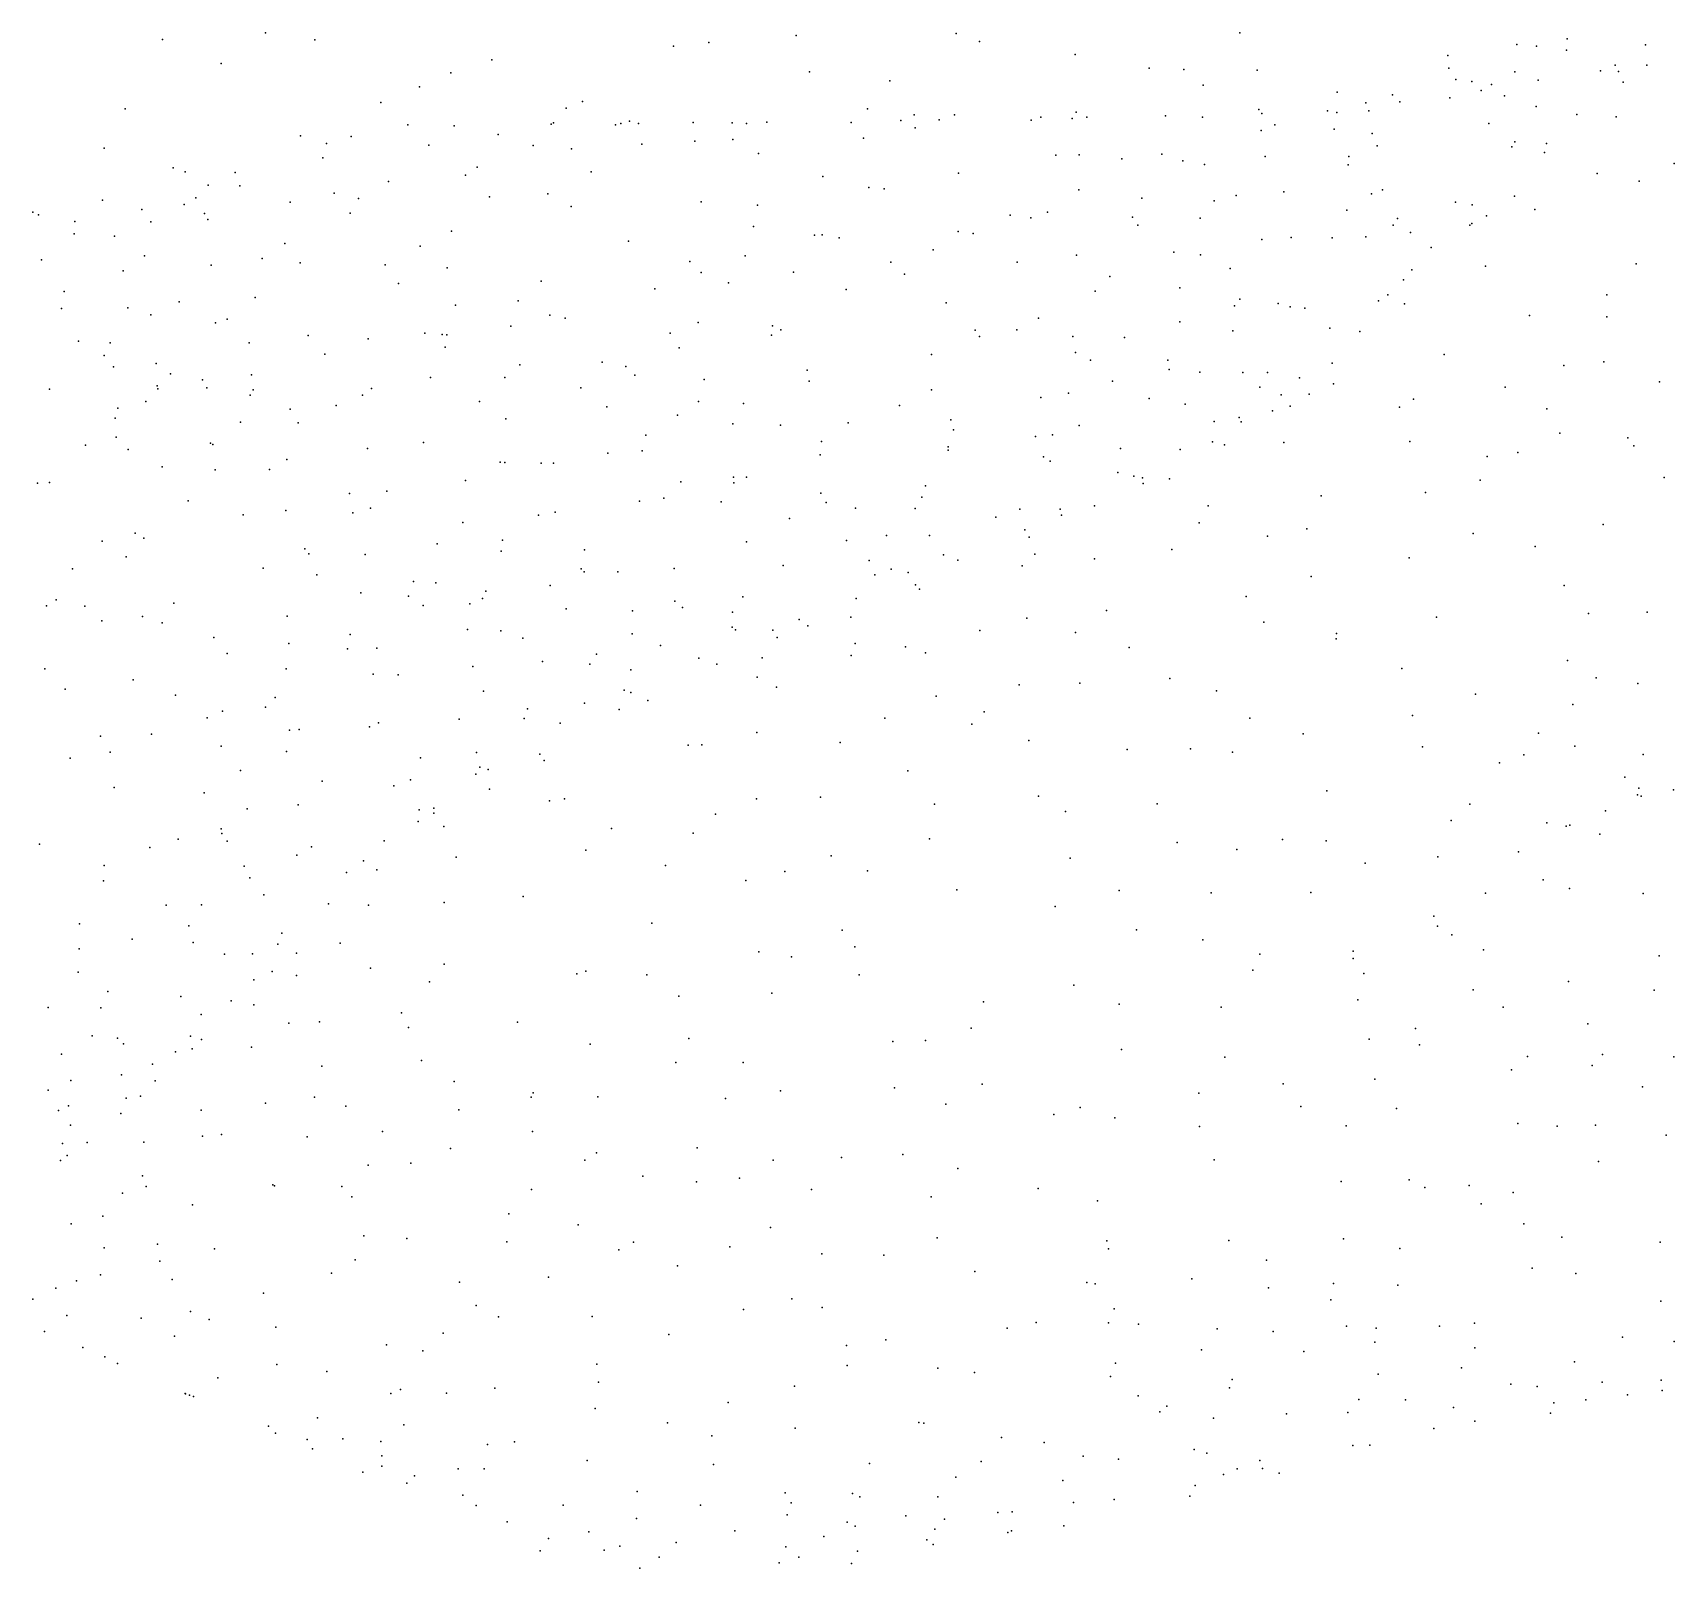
# Model space of a CAD drawing. Header units: metres. Extents: x -23.9 to 23.9, y -27.4 to 27.4.
# Drawn here: x -3.64 to 1.86, y -20.71 to -15.56 of the extents above; entities that cross this region are included whole.
import ezdxf

# ---------------------------------------------------------------- set-up
doc = ezdxf.new("R2010")
doc.units = ezdxf.units.M

msp = doc.modelspace()

# ---------------------------------------------------------------- linework, layer by layer
for p in [(-2.8628, -15.5652, 17.3145), (-0.5477, -15.5671, -5.8313), (0.402, -15.5647, 17.1987), (-3.2087, -15.5869, 17.5521), (-2.6973, -15.588, -5.9423), (-1.4953, -15.6098, -6.0172), (-1.3771, -15.5977, 16.9887), (-1.0845, -15.5736, 16.9113), (-0.4699, -15.5938, 16.984), (1.3313, -15.6037, 1.4752), (1.3969, -15.6091, 1.8296), (1.4976, -15.6226, 0.5876), (1.5002, -15.5852, 2.0762), (1.7627, -15.6049, 0.2143), (-3.0122, -15.6681, -5.8644), (-2.1049, -15.6558, 17.1807), (-0.1498, -15.6377, -5.5761), (1.1001, -15.6403, -3.2671), (1.6609, -15.6728, -0.487), (1.7666, -15.6736, 2.3417), (-2.2422, -15.6992, -5.9368), (-1.0401, -15.695, -5.8954), (-0.7701, -15.7259, -5.7768), (0.0982, -15.6837, -5.2813), (0.2144, -15.6879, 17.0271), (0.4607, -15.69, -4.8067), (1.1033, -15.6832, 17.2057), (1.1264, -15.7209, 1.6589), (1.1801, -15.7275, 1.9712), (1.3237, -15.6953, -2.2313), (1.4028, -15.7239, 17.2158), (1.6113, -15.6922, -0.9053), (1.6714, -15.6948, 17.2976), (1.6873, -15.7306, 0.0166), (-2.3474, -15.7457, 17.2305), (0.2797, -15.7397, -5.0002), (0.7287, -15.7638, -4.2701), (0.9141, -15.7725, -3.6982), (1.1063, -15.7824, -3.0319), (1.2113, -15.7579, -2.6909), (1.2457, -15.7377, 0.6947), (1.29, -15.776, 2.2677), (-3.3332, -15.82, 17.864), (-2.476, -15.7988, -5.8726), (-1.855, -15.8173, 17.087), (-1.8011, -15.7954, -5.8891), (-0.8456, -15.8194, 16.7455), (-0.6887, -15.8399, 0.7541), (-0.5537, -15.8391, -5.5978), (-0.146, -15.8307, 0.9096), (0.1532, -15.8428, 1.8553), (0.4667, -15.8221, 1.113), (0.4766, -15.8355, 1.3858), (0.6964, -15.8265, 1.5164), (0.7279, -15.832, 1.8652), (0.8248, -15.7993, -3.9366), (0.8354, -15.8257, 1.1192), (0.939, -15.7957, 17.0509), (1.3959, -15.8121, -1.8296), (1.5321, -15.8382, -1.1084), (-2.3862, -15.8737, 0.5478), (-2.2312, -15.8761, 0.7508), (-1.9056, -15.8712, 0.9168), (-1.8977, -15.8663, 0.4888), (-1.6896, -15.8726, 1.3727), (-1.6723, -15.8683, 0.8384), (-1.6436, -15.8613, 0.5524), (-1.6132, -15.8682, 17.0132), (-1.4293, -15.8651, 0.7315), (-1.2987, -15.8669, 1.1339), (-1.2509, -15.8691, 1.4841), (-1.1831, -15.864, 0.9186), (-0.8999, -15.8652, 1.4293), (-0.7334, -15.8584, 0.994), (-0.6861, -15.8828, 1.8067), (-0.6057, -15.856, 16.6963), (-0.2966, -15.857, 1.2056), (-0.264, -15.8477, 1.8659), (-0.1589, -15.8519, 1.6421), (-0.1108, -15.8479, 16.788), (0.2779, -15.8474, 1.6062), (0.474, -15.8926, -4.5135), (0.52, -15.8732, 2.1544), (0.7192, -15.8873, 16.9089), (1.2367, -15.8687, 0.3792), (1.6643, -15.846, 2.5258), (-3.4039, -15.9514, -5.7005), (-2.7462, -15.9101, 0.3319), (-2.659, -15.936, 0.5963), (-2.5762, -15.9121, 0.1536), (-2.316, -15.9409, 1.0429), (-2.0836, -15.9056, 1.11), (-1.9662, -15.942, -5.7861), (-1.838, -15.9532, 1.5843), (-1.6021, -15.9378, -5.7813), (-1.4242, -15.9275, 1.6659), (-1.2971, -15.9228, -5.7642), (-0.8591, -15.9182, 0.5964), (0.8466, -15.9022, 2.2927), (0.8625, -15.9435, -3.4849), (1.314, -15.947, 16.9526), (1.3239, -15.9298, 0.0877), (1.4305, -15.9359, 2.5422), (-2.6711, -15.9843, -5.7682), (-1.2112, -15.9687, 0.4445), (-0.2136, -15.9743, -5.3469), (-0.1355, -15.9742, 2.1425), (0.0066, -15.987, -5.0661), (0.141, -15.971, 16.704), (0.2111, -15.9942, 0.789), (0.2838, -16.0059, -4.6372), (0.4879, -15.9794, 0.8594), (0.7655, -16.0069, 0.7559), (0.7683, -15.979, -3.7206), (1.4237, -15.9664, -0.6086), (1.8583, -16.0027, 16.9312), (-3.1729, -16.0175, 0.3442), (-3.132, -16.0311, 0.6009), (-2.9643, -16.0324, 0.087), (-2.4507, -16.0628, 1.5484), (-2.1932, -16.0417, 1.635), (-2.1541, -16.0149, 0.1419), (-1.7721, -16.0307, 0.2239), (-0.9955, -16.0464, -5.5472), (-0.5407, -16.0347, 2.1316), (1.5997, -16.0362, 16.86), (1.7411, -16.0625, 2.8154), (-3.0968, -16.1178, -5.6812), (-3.0548, -16.0753, 0.9641), (-2.9492, -16.0778, 17.6705), (-2.6327, -16.1019, -0.0005), (-2.1125, -16.1143, -5.6642), (-1.9166, -16.1049, 17.0413), (-0.8412, -16.0837, 0.4068), (-0.7893, -16.0877, 2.1542), (-0.1372, -16.0913, 16.5176), (0.3907, -16.1102, 16.6016), (0.5501, -16.098, -4.0129), (0.8443, -16.1048, 0.3804), (0.8807, -16.0913, 16.7129), (1.3226, -16.1122, 16.7253), (-3.6425, -16.1654, 0.4703), (-3.4097, -16.1253, 0.8375), (-3.2773, -16.1575, 0.1161), (-3.1359, -16.1406, 1.2638), (-3.0671, -16.1709, -0.0896), (-2.7805, -16.1329, 1.5514), (-2.579, -16.1693, -5.6344), (-2.5515, -16.1204, 17.3866), (-1.8383, -16.1466, -5.6348), (-1.4028, -16.1311, 2.0486), (-1.2138, -16.1426, 0.2394), (-0.2419, -16.1656, -5.1084), (0.0736, -16.1195, 0.6056), (0.3169, -16.1282, -4.4238), (0.7615, -16.1591, -3.3369), (1.125, -16.1326, 2.6688), (1.1808, -16.1411, -0.2313), (1.3913, -16.1565, 2.8181), (-3.6244, -16.1754, 18.174), (-3.5022, -16.1968, 1.1612), (-3.2476, -16.1978, 17.9128), (-3.0568, -16.1908, 1.5503), (-1.2277, -16.2136, 2.2543), (-0.3668, -16.1761, 0.4231), (-0.2981, -16.1848, 2.4826), (0.0429, -16.1831, -4.7481), (0.0602, -16.21, 2.5825), (0.2696, -16.186, 0.459), (0.9165, -16.2091, -0.0018), (0.9315, -16.1868, -2.7053), (1.1731, -16.2098, -1.8439), (1.1803, -16.2039, -0.9586), (1.2292, -16.1779, -1.4293), (-3.5041, -16.2387, 0.1551), (-3.3691, -16.2468, 1.5106), (-2.7981, -16.2704, 17.6021), (-2.3442, -16.28, -5.5489), (-2.2392, -16.2297, 17.1919), (-1.646, -16.2634, 2.2188), (-1.0225, -16.2431, -5.3694), (-0.9974, -16.2414, 16.4889), (-0.9404, -16.2521, 0.1827), (-0.5418, -16.2309, 2.4939), (-0.4907, -16.2369, 16.4322), (0.4766, -16.2579, 0.2886), (0.5743, -16.2511, 16.4583), (0.712, -16.2518, 2.6696), (0.8243, -16.2486, -2.925), (0.9746, -16.2343, 16.5172), (-3.6134, -16.3256, 1.6235), (-3.2687, -16.3127, 1.7948), (-2.8737, -16.3209, -0.2047), (-2.7466, -16.3358, -5.5171), (-1.4404, -16.3309, -5.4243), (-1.2555, -16.3121, 0.0464), (-0.7672, -16.3332, 16.3971), (-0.6249, -16.2927, 0.2182), (-0.344, -16.3338, 2.6936), (-0.1448, -16.3097, 0.2504), (0.181, -16.2997, 0.2352), (0.2702, -16.3091, -4.2155), (1.0438, -16.2844, -0.3929), (-3.3397, -16.3631, -0.2235), (-3.0451, -16.3435, 1.9227), (-2.4621, -16.3422, 2.1054), (-2.2546, -16.352, -0.135), (-1.4028, -16.3684, 2.4874), (-1.0929, -16.3672, 2.579), (-0.7212, -16.3738, -5.1063), (-0.0336, -16.3818, 2.766), (0.3699, -16.3548, -3.9092), (0.9516, -16.3932, 16.2837), (0.9787, -16.3596, -2.1573), (1.2254, -16.3466, 16.3753), (1.7312, -16.3395, 16.4294), (-3.5379, -16.432, 1.9677), (-2.4177, -16.4052, 17.3332), (-1.9394, -16.3977, 2.3741), (-1.5587, -16.4226, -0.0841), (-1.3108, -16.4031, 16.5627), (-0.9171, -16.4253, 2.7397), (-0.0819, -16.4307, -0.005), (0.2013, -16.4196, 16.1578), (0.8984, -16.4434, -1.1518), (1.6321, -16.4431, 3.0575), (-3.5472, -16.4892, -0.2787), (-3.3245, -16.4864, 17.9672), (-3.1525, -16.4665, 2.2252), (-2.898, -16.4523, 2.1706), (-2.2267, -16.4779, 2.4312), (-2.016, -16.4631, 16.9972), (-0.5822, -16.4702, -4.8982), (0.3845, -16.4799, -3.6351), (0.4022, -16.4573, -0.1126), (0.5311, -16.4719, 16.1327), (0.5707, -16.4831, -3.2221), (0.6205, -16.4881, -0.2716), (0.8671, -16.463, -0.867), (0.9542, -16.4735, 3.0249), (-3.2475, -16.5098, -5.5593), (-3.0308, -16.5368, 2.4928), (-2.9917, -16.5244, -0.409), (-2.0411, -16.5477, -0.295), (-1.9097, -16.5116, -5.3712), (-1.8582, -16.5218, 2.6293), (-1.4127, -16.5356, -5.2209), (-1.1636, -16.5464, 2.8763), (-0.2727, -16.5218, -0.1712), (0.2012, -16.5332, -3.9321), (0.7037, -16.5551, -2.6374), (1.3734, -16.5127, 3.0813), (1.6329, -16.5167, 16.1626), (-3.4895, -16.5983, 4.9239), (-3.3839, -16.6034, 2.4821), (-2.9178, -16.6035, 2.7467), (-2.7197, -16.5788, -5.3429), (-2.5187, -16.5906, 2.6872), (-2.3285, -16.5712, -0.3654), (-2.2708, -16.5765, 17.1223), (-2.2558, -16.5774, -5.331), (-1.5069, -16.5716, 2.8315), (-1.1668, -16.5778, -0.2002), (-1.1354, -16.5608, -5.095), (-0.4849, -16.5614, 16.2168), (-0.4705, -16.5826, -4.6846), (-0.3447, -16.5603, 2.9432), (-0.1571, -16.5832, -4.4983), (0.0163, -16.5865, -4.2328), (0.3788, -16.5635, 2.9922), (0.8043, -16.5655, 16.0199), (-3.4038, -16.6468, 4.1962), (-2.6641, -16.6417, 17.3797), (-2.2614, -16.6188, 2.7896), (-1.4767, -16.6204, 16.5004), (-0.6306, -16.6428, 3.0161), (-0.1483, -16.636, 15.9208), (-0.0977, -16.6626, -0.4601), (0.1612, -16.6626, -0.5078), (1.087, -16.643, 15.9315), (1.6225, -16.6673, 3.1816), (-3.3721, -16.6839, 3.7486), (-3.2292, -16.6735, 4.4264), (-3.1815, -16.7078, 2.8826), (-2.9099, -16.7107, 3.1076), (-2.3096, -16.7198, 3.1792), (-2.0613, -16.72, -5.2232), (-2.0102, -16.6778, 3.0106), (-1.7346, -16.669, 16.6649), (-1.6552, -16.6835, 3.0238), (-1.6249, -16.7127, -5.1229), (-1.0477, -16.696, 16.1861), (0.1653, -16.6932, 15.6713), (0.268, -16.7023, -3.4585), (0.4129, -16.7035, -0.6194), (0.4951, -16.7036, -2.9601), (0.603, -16.7215, -1.4235), (0.7121, -16.6723, -1.9982), (1.489, -16.6799, 15.9124), (-3.5869, -16.759, 5.7449), (-3.2259, -16.7481, 17.7383), (-3.2242, -16.7576, 4.7686), (-3.0746, -16.7279, 4.1643), (-3.0598, -16.7551, 3.3196), (-2.904, -16.7615, -5.2973), (-2.5074, -16.7567, -5.2063), (-1.806, -16.7546, 3.232), (-1.3925, -16.7265, -5.022), (-1.0414, -16.7321, -4.8131), (-0.6308, -16.7613, -4.5386), (-0.1712, -16.7732, -4.259), (-0.0243, -16.732, -4.0397), (0.4701, -16.7521, 15.6003), (0.6347, -16.7757, 3.1888), (0.7169, -16.7419, 15.7129), (1.2913, -16.7531, 3.2103), (1.8095, -16.7348, 15.86), (-3.3584, -16.8232, 5.3409), (-3.2644, -16.801, 5.0069), (-2.9142, -16.7793, 17.4856), (-2.7801, -16.8259, 3.7496), (-2.6262, -16.8139, -0.6953), (-2.5379, -16.7794, 3.4142), (-2.1453, -16.8006, 3.4798), (-1.7191, -16.819, -0.5662), (-1.4115, -16.8003, 16.3451), (-1.2607, -16.8078, -0.4848), (-0.738, -16.8145, 15.9497), (-0.2646, -16.7873, 3.1892), (0.0992, -16.7907, -3.6562), (0.2194, -16.8101, 15.4532), (0.5117, -16.8318, -1.8145), (0.5413, -16.7787, -2.6769), (0.5709, -16.8158, -2.2622), (0.9373, -16.8195, 3.2268), (0.9842, -16.7933, 15.7035), (1.4311, -16.8253, 15.6955), (-3.3667, -16.857, -0.5335), (-2.9466, -16.8697, 4.6631), (-2.7533, -16.8716, 4.2756), (-2.0577, -16.8587, 16.7952), (-1.4823, -16.8462, 3.255), (-1.2964, -16.8755, -4.7684), (-1.1367, -16.8804, 3.2293), (-0.9103, -16.8725, -0.5507), (-0.5663, -16.8616, 15.7721), (-0.1361, -16.8813, 15.495), (0.3164, -16.8677, -3.0324), (0.3998, -16.8547, 3.2647), (0.4072, -16.8687, -1.382), (-3.3632, -16.9202, -5.3575), (-3.0477, -16.9398, -0.6745), (-2.3331, -16.9376, 3.825), (-1.5887, -16.9131, -4.8862), (-0.9998, -16.9352, -4.5189), (-0.5567, -16.8958, -0.6876), (-0.2827, -16.9178, -0.7996), (-0.2248, -16.9118, -3.9138), (0.3111, -16.9361, 15.2031), (0.5497, -16.9385, 15.2613), (0.9723, -16.9344, 15.4276), (1.4748, -16.9064, 3.3061), (1.7028, -16.9223, 15.5777), (-3.4665, -16.9465, 6.0474), (-3.3232, -16.961, 5.7203), (-3.0395, -16.9443, 4.9564), (-2.7916, -16.9946, -0.7527), (-2.5213, -16.9583, 4.1047), (-1.7161, -16.9736, 3.6094), (-1.6004, -16.9659, -0.7215), (-1.0041, -16.9797, 15.8182), (-0.5755, -16.9526, -4.2305), (-0.5745, -16.9643, 3.3504), (-0.2551, -16.986, 3.3927), (0.0023, -16.958, -3.328), (0.203, -16.9615, 3.3676), (0.3516, -16.946, -2.0903), (1.2312, -16.9853, 3.336), (1.334, -16.9719, 15.4735), (1.7228, -16.9492, 3.3442), (-3.2093, -17.0199, 17.5618), (-3.0319, -17.0292, -5.1831), (-2.85, -17.0285, 17.287), (-2.076, -17.0038, -4.9959), (-2.0607, -17.0055, 3.8233), (-1.9391, -17.0078, 16.616), (-1.8982, -17.0068, -0.814), (-0.2326, -17.0007, -3.5988), (-0.0069, -17.0386, -1.2093), (0.0471, -17.0513, -1.6772), (-3.6269, -17.0739, 6.3255), (-3.5865, -17.0718, 17.8134), (-2.4566, -17.1017, 4.5147), (-2.1932, -17.0651, -0.9077), (-1.4712, -17.0695, 16.1567), (-1.2946, -17.0548, 3.5664), (-1.2936, -17.0737, -0.8027), (-1.2508, -17.0544, 15.964), (-1.0019, -17.1075, -4.2477), (-0.6507, -17.0837, -0.9497), (0.0767, -17.0565, -1.9262), (0.0781, -17.0756, -2.1929), (0.1672, -17.0601, -2.521), (1.0246, -17.1053, 3.4044), (1.208, -17.0643, 15.259), (1.8249, -17.0549, 15.395), (-3.1219, -17.134, 5.7638), (-2.5811, -17.1089, 17.0368), (-2.5116, -17.1577, 4.7563), (-1.6099, -17.1345, -4.6037), (-1.5275, -17.1251, 3.8012), (-1.3357, -17.1371, -4.4193), (-0.9842, -17.139, 15.586), (-0.8856, -17.1587, -0.9978), (-0.6852, -17.1598, 3.543), (-0.6635, -17.1211, -3.9396), (-0.3351, -17.1613, 15.1293), (-0.1993, -17.1613, -1.678), (-0.085, -17.1501, -2.7098), (0.2966, -17.1498, 14.8552), (0.6752, -17.1166, 14.956), (-2.9384, -17.1803, 5.4237), (-2.7948, -17.1661, 5.1462), (-2.5707, -17.174, -0.8834), (-2.2015, -17.2064, 16.619), (-1.9486, -17.1811, 4.0332), (-1.8919, -17.1712, 16.398), (-1.1073, -17.1929, 3.7429), (-0.4156, -17.188, -3.2386), (-0.195, -17.1812, -1.9723), (0.2662, -17.2073, 3.5257), (1.6208, -17.2129, 15.1195), (-3.4101, -17.2689, -5.1687), (-3.2994, -17.2419, -0.7125), (-3.2706, -17.2586, 6.1008), (-2.069, -17.2655, -4.6868), (-1.2506, -17.2713, -4.131), (-0.9153, -17.2671, -3.8582), (-0.7822, -17.2497, -1.2545), (-0.6371, -17.2497, -3.4149), (-0.3178, -17.2305, -2.861), (-0.3032, -17.2549, -2.6162), (0.4948, -17.2524, 14.6196), (0.6266, -17.2271, 3.4845), (1.1851, -17.2435, 14.8958), (-3.3296, -17.3209, 17.4389), (-2.7311, -17.2943, 5.3577), (-2.7175, -17.3111, -4.9131), (-2.5286, -17.3132, 5.1362), (-2.2872, -17.2778, 4.739), (-2.0729, -17.3023, 4.4518), (-1.794, -17.2981, -1.1003), (-0.5907, -17.315, -1.626), (-0.2848, -17.3129, 14.8452), (-0.0843, -17.3285, 3.6618), (0.1741, -17.2965, 14.6669), (0.9702, -17.3251, 14.6537), (1.3928, -17.2872, 3.5243), (-3.5095, -17.3618, -0.6731), (-2.8706, -17.3596, 5.8159), (-2.6907, -17.3815, 16.8376), (-1.8046, -17.3617, 4.2387), (-1.7952, -17.3719, -4.3207), (-1.6827, -17.3712, 15.9725), (-1.4934, -17.3602, -4.1395), (-1.1281, -17.3508, -1.2972), (-0.8401, -17.3331, -1.4781), (-0.8203, -17.3817, -3.26), (-0.7656, -17.3628, 15.0703), (-0.7087, -17.3742, 3.8604), (-0.5428, -17.332, -2.8173), (-0.3267, -17.3518, 3.7145), (-2.3674, -17.4035, -1.0345), (-2.2926, -17.4084, -4.5949), (-2.1251, -17.4363, 4.8913), (-1.9091, -17.4172, 16.1366), (-0.684, -17.4156, -2.1914), (-0.6711, -17.4295, -2.4575), (0.6421, -17.3876, 14.4073), (1.4891, -17.4177, 14.6647), (-3.5972, -17.4852, 17.4427), (-3.565, -17.4655, 6.3966), (-3.4688, -17.4866, -5.0744), (-3.1699, -17.4765, -4.9802), (-2.5436, -17.4416, 5.451), (-2.384, -17.4536, 16.5021), (-2.3347, -17.4847, 5.2768), (-2.1783, -17.4784, 16.3027), (-2.1358, -17.4614, -4.3934), (-1.491, -17.4703, 4.2802), (-1.4658, -17.491, -3.8955), (-1.2637, -17.4558, -1.527), (-0.8835, -17.4612, -1.8597), (0.4239, -17.454, 14.2937), (-3.4118, -17.5358, 17.2386), (-3.2758, -17.5215, -0.8321), (-3.2089, -17.5425, 6.139), (-2.7902, -17.5198, -1.0045), (-1.8551, -17.4961, 4.6755), (-1.6334, -17.5022, 15.749), (-1.2984, -17.5065, 15.4096), (-1.0745, -17.5309, 15.1543), (-0.9017, -17.5237, -2.3394), (-0.3118, -17.5265, 14.503), (-0.0439, -17.5017, 14.4242), (0.4825, -17.5398, 3.7199), (1.0615, -17.5231, 3.6753), (1.5715, -17.5109, 3.6702), (1.7677, -17.5065, 14.5935), (-3.0357, -17.5918, 16.897), (-2.5791, -17.5822, -4.6975), (-2.1855, -17.5648, -1.1932), (-2.0745, -17.5693, -4.1664), (-2.0009, -17.594, 5.0912), (-1.6344, -17.5795, 4.5637), (-1.2994, -17.5574, -3.4843), (-1.2876, -17.5662, -1.8671), (-1.1625, -17.5675, -3.0493), (-1.1477, -17.5916, -2.0657), (-1.0451, -17.5523, -2.7705), (-0.4691, -17.5682, 3.9256), (-0.1483, -17.5751, 3.8399), (0.7255, -17.5959, 14.0263), (0.7264, -17.5779, 3.7089), (-2.9915, -17.6454, 5.999), (-2.7846, -17.6116, 16.6651), (-2.5877, -17.63, 16.4801), (-2.4901, -17.6274, 5.6298), (-1.7532, -17.6473, -1.3968), (-1.5395, -17.6181, 15.5011), (-0.9, -17.652, 4.2257), (-0.8871, -17.6114, 14.8605), (-0.7184, -17.6227, 14.6774), (-0.6508, -17.643, 4.0713), (0.0315, -17.6255, 14.1851), (-3.6025, -17.6969, 6.4971), (-2.7934, -17.6966, -4.7471), (-2.1679, -17.6884, 16.0334), (-1.9342, -17.672, 15.8226), (-1.776, -17.6815, -3.7736), (-1.639, -17.7006, -1.7728), (-1.4107, -17.6614, -3.145), (-1.3498, -17.6815, 15.2279), (-1.198, -17.6596, -2.3896), (0.9458, -17.6954, 13.9119), (1.5003, -17.6687, 14.1723), (-3.5345, -17.7646, 16.8676), (-3.307, -17.7331, -4.8996), (-2.5019, -17.7144, -4.4491), (-2.4187, -17.7174, -1.2946), (-1.6614, -17.7682, 4.8913), (-1.2152, -17.7245, 15.0214), (-1.1506, -17.7582, 4.467), (-0.3374, -17.7506, 4.0381), (-0.1336, -17.7443, 14.0309), (0.1682, -17.7289, 13.9525), (1.5969, -17.727, 3.8103), (1.7361, -17.7459, 14.1079), (-3.1644, -17.7852, 16.6143), (-2.8304, -17.7932, 16.4079), (-2.1329, -17.7712, -3.9705), (-1.7937, -17.8114, 15.4667), (-1.6386, -17.7758, -3.0091), (-1.5812, -17.8034, -2.2188), (-0.6156, -17.7881, 14.3006), (0.324, -17.7701, 3.9012), (1.1921, -17.7812, 13.8344), (1.5182, -17.8165, 13.8866), (-3.0586, -17.8612, 6.1182), (-3.0072, -17.8387, -4.7482), (-2.8627, -17.8252, -1.2523), (-2.4847, -17.8774, -4.229), (-2.2139, -17.8654, -1.5079), (-1.9959, -17.8629, 5.3088), (-1.9845, -17.8307, -3.7329), (-1.8756, -17.8786, -3.0393), (-1.678, -17.8334, -2.7106), (-0.7878, -17.8617, 4.3291), (-0.4538, -17.8411, 14.108), (0.4362, -17.8625, 13.5836), (0.9816, -17.8528, 13.6139), (-3.4158, -17.9228, -0.9207), (-3.2448, -17.9153, 6.2817), (-2.7831, -17.902, 5.9442), (-2.7505, -17.8998, -4.4956), (-2.5145, -17.8917, 5.7789), (-1.2164, -17.9105, 14.7087), (-0.4952, -17.8822, 4.2229), (0.6152, -17.9148, 13.4091), (1.404, -17.912, 13.5429), (-3.3841, -17.9766, 16.3725), (-3.0115, -17.9559, 16.1965), (-2.7932, -17.9741, 16.0365), (-2.1558, -17.9775, 15.5569), (-1.944, -17.9832, -2.4875), (-1.4463, -17.9529, 14.8724), (-1.4009, -17.951, 4.7771), (-0.9366, -17.9435, 14.3668), (-0.3043, -17.9369, 13.8724), (0.0251, -17.9674, 13.6037), (0.2375, -17.9646, 4.0472), (0.3782, -17.976, 13.3491), (1.015, -17.9581, 13.1821), (1.3546, -17.9846, 3.9758), (1.5257, -17.9564, 13.2939), (1.7547, -17.9837, 13.2042), (-3.5178, -17.9957, 6.5218), (-2.9473, -18.0376, -4.5435), (-2.3432, -17.995, -3.9273), (-2.1448, -18.0262, 5.59), (-2.1167, -18.0344, -1.8685), (-1.9296, -18.0037, -2.1505), (-0.7099, -18.0385, 14.0122), (1.2726, -18.0121, 12.9772), (-3.3699, -18.0948, 16.1375), (-2.6731, -18.0728, -1.6077), (-2.4327, -18.0892, -1.6894), (-2.3775, -18.0693, 15.5986), (-2.1576, -18.0504, -3.2302), (1.6924, -18.0599, 4.0265), (1.7394, -18.0969, 11.3307), (-3.0683, -18.1125, 15.9259), (-2.7533, -18.1528, -4.1867), (-2.1125, -18.1002, 15.3054), (-1.9109, -18.139, 5.4391), (-1.8609, -18.1325, 14.9935), (-1.2177, -18.1331, 4.8076), (-1.0027, -18.1266, 4.668), (-0.6204, -18.151, 13.7946), (-0.2725, -18.1231, 13.5927), (0.1259, -18.1494, 13.2824), (0.6942, -18.1055, 12.9581), (1.1738, -18.1502, 12.7025), (1.7357, -18.1196, 11.8044), (1.7475, -18.1234, 12.5736), (1.8556, -18.1024, 12.065), (-2.9248, -18.1666, 6.1443), (-2.3518, -18.2082, -3.6546), (-2.3478, -18.1694, -2.4573), (-2.299, -18.1643, -2.9476), (-2.2988, -18.1801, -2.2124), (-1.3551, -18.1845, 14.3883), (-0.1813, -18.1752, 4.3595), (1.111, -18.2052, 4.1173), (1.6281, -18.1724, 12.2222), (-3.0112, -18.2331, 15.6608), (-3.0094, -18.2487, -1.4874), (-2.2659, -18.225, 5.775), (-1.7037, -18.2316, 5.2996), (-1.4298, -18.2475, 5.0314), (1.4318, -18.2131, 12.0142), (1.4963, -18.2244, 11.6061), (1.5091, -18.2208, 4.1297), (1.6089, -18.2508, 11.1637), (-3.6204, -18.2841, 15.9222), (-3.2511, -18.2957, 6.4033), (-3.1559, -18.2677, -4.4906), (-2.9911, -18.2744, -4.2998), (-2.7085, -18.2934, -1.7721), (-2.4658, -18.2735, 5.9159), (-1.7893, -18.3052, 14.6288), (-0.6374, -18.2671, 4.6343), (0.192, -18.2786, 13.0581), (0.3925, -18.3021, 12.8879), (0.5456, -18.2692, 4.2083), (0.6919, -18.2737, 12.7213), (1.3368, -18.3101, 11.7798), (-3.4033, -18.3557, -1.241), (-2.9346, -18.3581, 15.3759), (-2.7577, -18.3215, -3.9834), (-2.5348, -18.3399, -2.319), (-2.4897, -18.3706, -3.1521), (-2.2241, -18.3286, 14.9888), (-1.5221, -18.3565, 14.2689), (-0.9672, -18.3236, 13.7958), (-0.8452, -18.3739, 4.8204), (-0.1658, -18.3319, 13.2302), (0.8227, -18.3481, 4.2201), (1.0657, -18.3274, 12.3901), (-3.4059, -18.4073, 15.5594), (-2.9151, -18.3971, -1.6894), (-2.5914, -18.38, -3.7033), (-1.253, -18.4061, 13.9098), (-1.1229, -18.3761, 4.942), (1.4193, -18.4042, 11.1797), (-2.8686, -18.4542, 15.1528), (-2.2645, -18.4801, 14.7256), (-1.9989, -18.4598, 14.5749), (-0.5465, -18.438, 13.3462), (-0.0022, -18.4394, 4.5295), (0.3065, -18.4475, 4.4241), (0.6408, -18.4465, 12.5173), (1.2264, -18.4486, 11.6075), (1.5079, -18.433, 4.2671), (1.7542, -18.45, 4.2795), (-3.1958, -18.4886, 15.2798), (-3.0771, -18.4879, 6.3755), (-2.6522, -18.4844, -2.6314), (-2.5181, -18.4894, 14.8815), (-0.2169, -18.4935, 4.6612), (1.0523, -18.5254, 11.8581), (-3.4866, -18.552, 15.3085), (-3.1201, -18.5582, -4.0891), (-2.8083, -18.5834, -2.0267), (-1.5679, -18.5497, 5.4109), (-0.9299, -18.5724, 13.4257), (0.0563, -18.572, 12.7451), (1.0651, -18.5592, 4.3464), (1.1134, -18.588, 11.4402), (-3.4873, -18.6358, 6.6941), (-3.3105, -18.6027, -1.5372), (-3.1051, -18.6139, 14.9651), (-2.8218, -18.6203, -2.2847), (-2.6125, -18.616, 6.1529), (-1.2097, -18.6451, 13.5187), (-0.888, -18.6284, 5.0705), (0.2782, -18.6056, 12.5462), (0.7822, -18.6437, 12.147), (1.2196, -18.6391, 11.0965), (-3, -18.6536, -3.8131), (-2.9064, -18.6527, 14.7629), (-2.7589, -18.6498, -3.5021), (-2.5117, -18.6999, 14.4675), (-2.2641, -18.6863, 5.9748), (-1.0996, -18.6627, 5.192), (0.4692, -18.6528, 4.5477), (0.7819, -18.6678, 4.4469), (1.8081, -18.6586, 10.0627), (-3.4914, -18.7134, 14.7361), (-2.9024, -18.7389, -2.7119), (-2.8408, -18.7119, -3.218), (-2.7594, -18.725, 14.4581), (-2.313, -18.7461, 14.2451), (-1.8193, -18.7191, 13.9466), (-1.7897, -18.7101, 5.701), (-1.5853, -18.7225, 13.7159), (-0.8731, -18.7222, 13.1791), (-0.1537, -18.7569, 4.8743), (0.4459, -18.707, 12.2904), (0.8177, -18.7186, 11.8656), (1.5042, -18.7453, 4.4875), (-3.3912, -18.7787, 14.4714), (-3.1465, -18.7954, 14.3329), (-2.9776, -18.8094, -3.5705), (-1.4774, -18.7936, 13.4987), (-1.166, -18.7835, 13.2971), (-0.457, -18.8126, 5.0545), (0.7983, -18.8059, 11.6035), (1.1843, -18.7728, 4.4854), (1.7917, -18.7739, 4.5765), (-3.5911, -18.8319, 6.8361), (-3.4149, -18.8331, -1.6449), (-3.0784, -18.8556, -2.0855), (-2.9027, -18.8226, 14.1576), (-2.4068, -18.8505, 6.1318), (-0.0018, -18.8207, 12.4406), (0.3399, -18.8309, 4.7535), (1.2846, -18.8305, 10.7052), (-2.7852, -18.8847, 13.8985), (-2.6823, -18.8803, 6.3098), (-2.3837, -18.8989, 13.9243), (-2.018, -18.8815, 5.9124), (-0.4975, -18.9017, 12.6708), (0.9916, -18.9029, 4.5799), (1.5687, -18.8872, 10.1367), (-3.4443, -18.9267, 13.894), (-3.3587, -18.9344, -3.8534), (-3.3389, -18.9535, 6.7349), (-3.1147, -18.9277, 13.852), (-3.1093, -18.9706, -3.2281), (-3.0772, -18.9394, 6.5721), (-2.9096, -18.9648, 13.6541), (-1.7747, -18.9549, 13.4231), (-1.4445, -18.936, 5.5891), (-0.7603, -18.946, 12.7914), (-0.6509, -18.9425, 5.2555), (0.006, -18.9726, 12.2251), (0.8358, -18.9385, 11.3137), (1.005, -18.9577, 10.9965), (-3.5471, -18.9889, 13.208), (-3.2423, -19.0217, -3.5931), (-3.165, -18.9809, -2.5206), (-2.6741, -19.0292, 13.5231), (-2.3397, -19.01, 13.6334), (-1.4877, -19.0166, 13.1814), (-1.2622, -19.0159, 13.0422), (0.3521, -18.9987, 11.951), (1.3662, -18.9963, 4.744), (1.5835, -19.0261, 9.9081), (1.6178, -18.9898, 4.7864), (1.8575, -18.9971, 4.8419), (-3.5155, -19.077, 12.5355), (-3.3454, -19.0582, 13.0273), (-3.2334, -19.0774, 13.3134), (-2.231, -19.0802, 13.4008), (0.5482, -19.0877, 4.9063), (0.8554, -19.0726, 4.7925), (1.3129, -19.0414, 10.3479), (-3.592, -19.1095, 12.2949), (-3.3301, -19.1358, -2.4302), (-3.2825, -19.1297, 12.7883), (-2.6993, -19.1326, 13.2514), (-1.9732, -19.1323, 6.01), (-1.9663, -19.1181, 13.1506), (-1.7487, -19.1311, 5.8765), (-1.3217, -19.1371, 5.7082), (-1.1374, -19.1111, 12.824), (-0.7548, -19.1014, 12.5726), (-0.4614, -19.0892, 5.3084), (0.2653, -19.1188, 5.0373), (1.7527, -19.0975, 9.5143), (-3.5567, -19.1769, -3.7543), (-3.5238, -19.1622, -1.8318), (-3.348, -19.1877, -3.0166), (-3.0791, -19.1757, 12.9817), (-2.8629, -19.1532, 6.5479), (-2.5937, -19.1631, 6.3939), (-2.2151, -19.1749, 6.1761), (-0.5833, -19.1558, 12.3785), (-0.2203, -19.1908, 12.0788), (-0.133, -19.1671, 5.2393), (0.6073, -19.1637, 11.2768), (0.9276, -19.1707, 10.8058), (-3.5171, -19.2262, 12.0605), (-2.4712, -19.2473, 13.0507), (-1.9677, -19.2473, 12.8512), (-0.016, -19.2024, 11.922), (0.2673, -19.2311, 11.6876), (0.7585, -19.2282, 4.9953), (1.3347, -19.2208, 10.048), (1.4663, -19.2297, 9.8101), (1.5944, -19.2261, 5.0488), (-3.544, -19.2881, 11.8165), (-3.4611, -19.2849, -2.8197), (-3.2707, -19.2832, 12.324), (-3.0737, -19.2637, 6.7321), (-3.011, -19.2576, 12.7438), (-2.7239, -19.2653, 12.9058), (-2.2429, -19.3046, 12.874), (-1.4161, -19.3027, 12.612), (1.8312, -19.2602, 9.2233), (-3.5501, -19.3453, 7.1523), (-3.5278, -19.3282, -2.4622), (-2.519, -19.361, 12.7441), (-2.3765, -19.3541, 6.368), (-1.7927, -19.3441, 12.595), (-1.7533, -19.3196, 6.032), (-1.1621, -19.3438, 5.8173), (-0.9324, -19.3345, 5.7184), (-0.7272, -19.3253, 12.2437), (0.3166, -19.3429, 11.3698), (1.6048, -19.3484, 9.3996), (-3.2752, -19.396, 11.9552), (-1.5986, -19.3972, 12.4402), (-1.4182, -19.4167, 5.9799), (-1.2743, -19.404, 12.3884), (-0.5426, -19.3715, 12.0519), (0.7426, -19.4154, 10.6295), (0.9702, -19.41, 5.2288), (-3.3418, -19.4543, 11.6549), (-3.2633, -19.4321, 6.9347), (-2.839, -19.4269, 12.2838), (-2.8331, -19.4298, 6.6789), (-2.6077, -19.4325, 6.5469), (-2.5735, -19.4668, 12.4045), (-1.9718, -19.442, 6.221), (-1.0331, -19.4421, 12.1992), (-0.6323, -19.4662, 5.709), (-0.2733, -19.4386, 5.5435), (1.0229, -19.4353, 10.1926), (1.1711, -19.4292, 9.9915), (1.319, -19.4524, 9.7355), (-3.1076, -19.4935, 11.7601), (-2.0476, -19.5241, 12.3044), (-0.0746, -19.4799, 11.578), (1.2118, -19.4902, 5.3302), (-3.5141, -19.557, 7.437), (-3.4082, -19.5318, 11.2902), (-1.8153, -19.5605, 12.1545), (-1.1707, -19.5699, 12.0375), (1.3543, -19.5568, 9.4994), (-3.4033, -19.6379, 10.9172), (-3.2254, -19.6255, 11.1449), (-2.534, -19.5976, 11.9541), (-2.389, -19.6064, 6.5239), (-2.0547, -19.6174, 6.4003), (-1.6293, -19.6183, 11.992), (-1.3063, -19.6347, 6.1175), (-0.6124, -19.6044, 11.6985), (-0.0428, -19.6147, 11.3696), (0.3656, -19.6134, 10.8123), (0.7505, -19.6072, 10.2727), (1.482, -19.6024, 5.4728), (1.8113, -19.6182, 5.5349), (-3.2171, -19.6828, 7.2442), (-3.0343, -19.6413, 6.9391), (-2.562, -19.6778, 11.6838), (-1.6791, -19.6442, 6.2735), (-0.9986, -19.6581, 11.8006), (-0.7901, -19.6623, 5.9355), (-0.0372, -19.6411, 5.633), (0.4915, -19.6791, 10.5076), (0.9391, -19.6404, 9.9429), (-3.4967, -19.7479, 7.7135), (-3.4157, -19.7287, 10.564), (-3.1757, -19.744, 10.7509), (-2.6416, -19.723, 11.4555), (-1.9149, -19.7362, 11.823), (-1.4825, -19.6976, 11.8128), (-0.4851, -19.7173, 11.4344), (0.242, -19.7416, 5.77), (1.3825, -19.706, 9.1674), (1.5282, -19.7233, 8.918), (-3.5661, -19.7724, 10.2448), (-2.8701, -19.7895, 10.9802), (-2.213, -19.7526, 11.8847), (-0.1106, -19.7544, 5.8415), (-0.0825, -19.7579, 11.1381), (0.499, -19.7718, 10.278), (0.7167, -19.7577, 9.9994), (0.9319, -19.7626, 5.7229), (-3.6429, -19.81, 8.0031), (-3.1146, -19.8512, 7.3975), (-2.1571, -19.8315, 6.6509), (-1.2608, -19.8439, 6.3401), (-1.0987, -19.8088, 11.5408), (-0.997, -19.8378, 6.2361), (-0.0184, -19.8418, 10.8442), (0.7071, -19.8117, 5.8494), (1.8137, -19.8163, 8.3641), (-3.529, -19.865, 9.9393), (-3.2803, -19.8737, 10.2267), (-3.052, -19.8782, 10.4998), (-2.8283, -19.9041, 10.7068), (-2.0826, -19.869, 11.6021), (-1.7679, -19.8684, 6.5566), (-0.3768, -19.9071, 11.0445), (-0.2798, -19.8883, 6.13), (-0.0379, -19.8889, 6.0993), (0.0625, -19.8936, 10.6045), (0.3268, -19.909, 6.0919), (0.7596, -19.8999, 9.6025), (0.859, -19.9073, 6.02), (1.0715, -19.8998, 9.1557), (1.1895, -19.8908, 5.9446), (-3.6036, -19.9181, 9.5499), (-3.1676, -19.9336, 7.6658), (-2.4573, -19.9634, 6.9303), (-2.2679, -19.924, 11.3529), (-1.5114, -19.9282, 11.3449), (-0.9162, -19.9655, 11.1993), (-0.7838, -19.9461, 6.3115), (0.514, -19.9183, 9.9057), (0.8547, -19.9536, 9.3381), (1.6856, -19.937, 6.0787), (1.8578, -19.9517, 7.995), (-3.4754, -19.9721, 8.7409), (-3.4016, -20.0027, 8.2796), (-2.3352, -19.9827, 11.1018), (-0.0147, -20.0238, 6.3643), (0.2736, -19.9794, 10.0981), (0.6169, -19.9853, 6.2063), (1.1899, -19.9733, 8.8129), (1.5244, -20.0204, 6.3321), (-3.3586, -20.0256, 9.1691), (-3.0228, -20.0739, 9.9805), (-2.8256, -20.0285, 10.3568), (-2.6575, -20.0519, 7.3067), (-1.753, -20.028, 11.1691), (-0.9138, -20.0321, 6.4996), (-0.6099, -20.0416, 6.4783), (-0.4871, -20.0553, 10.8391), (-0.0308, -20.0692, 10.3117), (0.3769, -20.0788, 9.7115), (0.8662, -20.0613, 6.3253), (1.1452, -20.0402, 6.2475), (-3.1326, -20.1255, 9.0429), (-3.1312, -20.1274, 9.3797), (-3.1173, -20.1311, 8.7131), (-2.4435, -20.126, 10.5587), (-2.4111, -20.1126, 7.1419), (-2.2566, -20.1252, 10.7954), (-2.0942, -20.1081, 6.9841), (-1.7468, -20.0875, 6.831), (-1.0901, -20.1019, 6.6615), (0.0618, -20.1335, 10.0249), (0.3674, -20.1074, 6.4813), (1.3112, -20.0944, 6.5208), (1.399, -20.1028, 8.2068), (1.617, -20.0882, 6.6546), (1.7014, -20.1303, 7.3232), (1.8146, -20.0808, 7.6031), (1.8184, -20.1164, 6.8729), (-3.1039, -20.1361, 8.47), (-1.7579, -20.1767, 10.8658), (-1.3119, -20.1558, 6.7978), (0.1348, -20.1874, 6.6705), (0.158, -20.1687, 9.8039), (0.8018, -20.1458, 8.948), (0.9576, -20.1475, 8.7234), (1.1182, -20.173, 8.4343), (1.4551, -20.1572, 7.9713), (1.5627, -20.1468, 7.611), (-2.8528, -20.236, 8.364), (-2.689, -20.2073, 10.0198), (-2.3992, -20.2311, 10.3156), (-1.5156, -20.2248, 10.7392), (-1.088, -20.2428, 10.6526), (-0.6728, -20.2229, 10.6381), (-0.6562, -20.2253, 6.8494), (0.3145, -20.2083, 9.4865), (0.5587, -20.194, 9.1754), (0.7644, -20.1896, 6.6215), (1.0525, -20.2436, 7.7957), (1.1898, -20.2193, 8.1005), (1.4443, -20.1924, 6.9859), (-2.8299, -20.2589, 8.7425), (-2.7235, -20.2802, 9.4744), (-2.6037, -20.2785, 8.0544), (-2.4769, -20.2866, 7.8226), (-2.1185, -20.2972, 7.2364), (-2.0286, -20.2884, 10.6173), (-1.3669, -20.2684, 7.0289), (-0.3964, -20.273, 10.336), (-0.2538, -20.2898, 6.9244), (0.838, -20.2989, 7.3032), (-2.7057, -20.312, 9.2251), (-2.4736, -20.3345, 9.9063), (-1.7846, -20.3506, 10.5136), (-0.1226, -20.3359, 9.7963), (-0.0044, -20.3463, 9.545), (0.2499, -20.314, 6.9075), (0.2916, -20.3256, 9.1259), (0.4691, -20.3501, 7.1174), (0.7809, -20.2998, 8.3851), (-2.5365, -20.3901, 8.9666), (-2.4735, -20.3693, 9.557), (-2.3638, -20.4019, 8.209), (-2.2178, -20.3785, 7.7626), (-2.1304, -20.3789, 10.2325), (-1.3612, -20.3643, 10.4361), (-0.8387, -20.3606, 10.3828), (-0.5496, -20.4067, 10.1908), (-0.4649, -20.3545, 7.0809), (0.3473, -20.3973, 8.6183), (0.3932, -20.3789, 7.4826), (0.4782, -20.378, 7.8693), (0.5343, -20.3935, 8.2246), (-2.3893, -20.4268, 9.3087), (-1.6169, -20.4544, 7.5557), (-1.1211, -20.4593, 10.2141), (-0.8962, -20.4612, 10.1198), (-0.1902, -20.4179, 7.1708), (0.2533, -20.4345, 7.9468), (-2.2017, -20.4671, 9.637), (-2.1571, -20.502, 8.308), (-1.8655, -20.5009, 10.2179), (-1.4054, -20.5002, 7.6722), (-1.1016, -20.4922, 7.5333), (-0.8713, -20.4725, 7.3708), (-0.6098, -20.4722, 9.8952), (-0.1547, -20.4909, 7.5035), (-0.0186, -20.4812, 8.8062), (0.2355, -20.4703, 8.3495), (-2.0535, -20.5562, 9.3221), (-1.6199, -20.5446, 10.0867), (-1.1151, -20.533, 9.8585), (-0.9133, -20.5568, 7.736), (-0.887, -20.5708, 9.5225), (-0.717, -20.5366, 7.5839), (-0.5874, -20.5474, 9.4617), (-0.409, -20.5255, 7.4304), (-0.3602, -20.5232, 9.1874), (-0.1877, -20.5693, 8.4037), (-1.9149, -20.6117, 8.3827), (-1.7789, -20.5903, 9.8711), (-1.4871, -20.6252, 9.4955), (-1.29, -20.5862, 9.6719), (-0.9913, -20.6052, 7.9645), (-0.6468, -20.6168, 8.0971), (-0.6192, -20.5803, 7.8071), (-0.3754, -20.592, 8.1583), (-0.3622, -20.5865, 8.8319), (-1.942, -20.6531, 8.6788), (-1.7281, -20.6509, 9.2978), (-1.6754, -20.6381, 8.3397), (-1.5441, -20.6747, 9.0439), (-1.1193, -20.6403, 9.2816), (-1.0752, -20.6747, 8.4936), (-0.8788, -20.6549, 9.064), (-0.6251, -20.6326, 9.0381), (-1.6081, -20.7116, 8.7107), (-1.1409, -20.6937, 8.7973), (-0.8987, -20.6955, 8.7386)]:
    msp.add_point(p)

doc.saveas('drawing.dxf')
